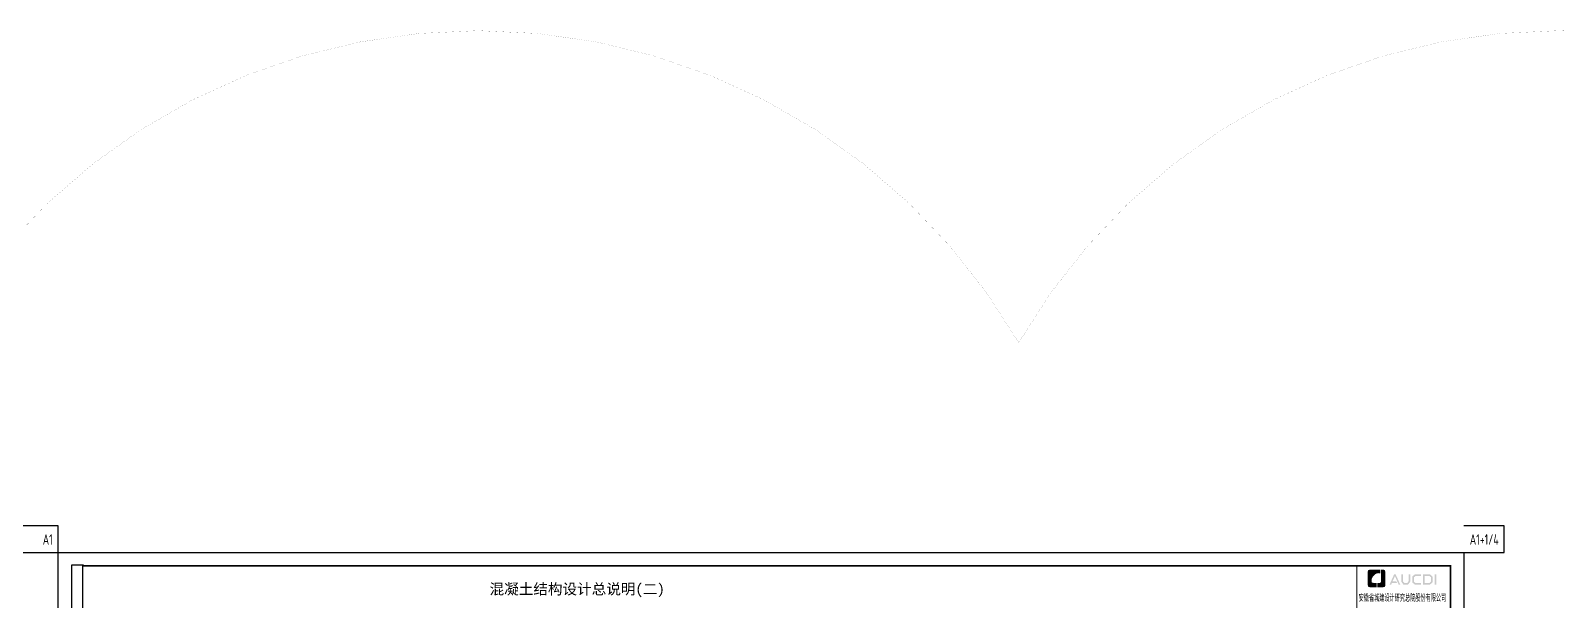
# Model space of a CAD drawing. Extents: x -1712635 to -854203, y -534641 to -21985.
# Drawn here: x -1597617 to -1483251, y -64576 to -21985 of the extents above; entities that cross this region are included whole.
import ezdxf
from ezdxf.enums import TextEntityAlignment as Align

# ---------------------------------------------------------------- set-up
doc = ezdxf.new("R2010")
doc.units = 0
doc.header["$LTSCALE"] = 1000
doc.layers.get('0').update_dxf_attribs({"linetype": 'CONTINUOUS'})
for name, color, linetype in [('C-SHET-TTLB', 11, 'CONTINUOUS'), ('PUB_TITLE', 4, 'CONTINUOUS'), ('S-0-MODIFY', 201, 'CONTINUOUS'), ('S-X详图填充', 252, 'CONTINUOUS'), ('图签文字', 4, 'CONTINUOUS'), ('水平筋标注', 7, 'CONTINUOUS')]:
    doc.layers.add(name, color=color, linetype=linetype)
doc.layers.add('S-1-TEXT', color=7, linetype='CONTINUOUS', lineweight=18)
doc.layers.add('图框', color=9, linetype='CONTINUOUS', lineweight=18)
doc.styles.add('TSSD_REIN', font='tssdeng.shx', dxfattribs={"width": 0.7, "height": 300, "bigfont": 'tssdchn.shx'})
doc.styles.add('建筑图签-1', font='simhei.ttf', dxfattribs={"width": 0.7})
doc.styles.add('黑体', font='simhei.ttf')

# ---------------------------------------------------------------- blocks, each defined once
blk = doc.blocks.new('院标1')
h = blk.add_hatch(color=150)
h.dxf.hatch_style = 1
edge = h.paths.add_edge_path()
edge.add_spline(control_points=[(116373, 648379), (116379, 648379), (116382, 648379), (116391, 648379), (116391, 648379), (116391, 648379), (116616, 648379), (116616, 648379), (116616, 648379), (116616, 648379), (116616, 648054), (116616, 648054), (116616, 648054), (116616, 648054), (116108, 648054), (116108, 648054), (116108, 648054), (116028, 648054), (115963, 648111), (115963, 648199), (115963, 648199), (115963, 648199), (115963, 649215), (115963, 649215), (115963, 649215), (115963, 649295), (116018, 649360), (116108, 649360), (116108, 649360), (116108, 649360), (116897, 649360), (116897, 649360), (116897, 649360), (116897, 649360), (116897, 649080), (116897, 649080), (116897, 649080), (116897, 649080), (116566, 649140), (116356, 648859), (116356, 648859), (116245, 648719), (116240, 648545), (116247, 648466), (116247, 648466), (116254, 648386), (116247, 648466), (116247, 648466), (116247, 648466), (116247, 648466), (116258, 648374), (116373, 648379)], knot_values=[0, 0, 0, 0, 0.0714286, 0.0714286, 0.0714286, 0.1071429, 0.1428571, 0.1428571, 0.1428571, 0.1785714, 0.2142857, 0.2142857, 0.2142857, 0.25, 0.2857143, 0.2857143, 0.2857143, 0.3214286, 0.3571429, 0.3571429, 0.3571429, 0.3928571, 0.4285714, 0.4285714, 0.4285714, 0.4642857, 0.5, 0.5, 0.5, 0.5357143, 0.5714286, 0.5714286, 0.5714286, 0.6071429, 0.6428571, 0.6428571, 0.6428571, 0.6785714, 0.7142857, 0.7142857, 0.7142857, 0.75, 0.7857143, 0.7857143, 0.7857143, 0.8214286, 0.8571429, 0.8571429, 0.8571429, 0.9285714, 1, 1, 1, 1], degree=3, periodic=0)
h = blk.add_hatch(color=150)
h.dxf.hatch_style = 1
edge = h.paths.add_edge_path()
edge.add_spline(control_points=[(117268, 649215), (117268, 649215), (117268, 648199), (117268, 648199), (117268, 648199), (117268, 648114), (117212, 648054), (117123, 648054), (117123, 648054), (117123, 648054), (116663, 648054), (116663, 648054), (116663, 648054), (116663, 648054), (116663, 648379), (116663, 648379), (116663, 648379), (116663, 648379), (116865, 648379), (116865, 648379), (116865, 648379), (116907, 648379), (116941, 648413), (116941, 648455), (116941, 648455), (116941, 648455), (116941, 649360), (116941, 649360), (116941, 649360), (116941, 649360), (117123, 649360), (117123, 649360), (117123, 649360), (117204, 649360), (117268, 649306), (117268, 649215)], knot_values=[0, 0, 0, 0, 0.1, 0.1, 0.1, 0.15, 0.2, 0.2, 0.2, 0.25, 0.3, 0.3, 0.3, 0.35, 0.4, 0.4, 0.4, 0.45, 0.5, 0.5, 0.5, 0.55, 0.6, 0.6, 0.6, 0.65, 0.7, 0.7, 0.7, 0.75, 0.8, 0.8, 0.8, 0.9, 1, 1, 1, 1], degree=3, periodic=0)
blk = doc.blocks.new('20210804.19142487')
at = {"layer": 'PUB_TITLE'}
h = blk.add_hatch(color=147, dxfattribs=at)
h.paths.add_polyline_path([(5834, 56758), (5959, 56758), (5959, 55988), (5834, 55988)])
h.paths.add_polyline_path([(5081, 56642), (5081, 56116), (5441, 56116), (5566, 56223), (5566, 56541), (5445, 56642)], flags=16)
h.paths.add_polyline_path([(4963, 56760), (4963, 55998), (5485, 55998), (5684, 56168), (5684, 56596), (5488, 56760)])
h.paths.add_polyline_path([(4820, 56764), (4820, 56648), (4413, 56648), (4280, 56537), (4280, 56218), (4413, 56115), (4822, 56115), (4822, 55993), (4358, 55993), (4156, 56168), (4156, 56596), (4354, 56764)])
h.paths.add_polyline_path([(3337, 56762), (3458, 56762), (3458, 56251), (3572, 56120), (3782, 56120), (3896, 56251), (3896, 56762), (4010, 56762), (4010, 56214), (3846, 55997), (3508, 55997), (3337, 56216)])
h.paths.add_polyline_path([(2805, 56760), (2922, 56760), (3264, 55996), (3148, 55996), (2867, 56630), (2692, 56242), (2963, 56242), (3024, 56127), (2643, 56127), (2584, 55994), (2461, 55994)])
at = {"layer": '图框', "const_width": 70}
blk.add_lwpolyline([(25, 0), (25, 57400)], dxfattribs=at)
blk.add_blockref('院标1', (-115124, -592249))
at = {"layer": '图签文字', "color": 7, "style": '建筑图签-1', "width": 0.55}
blk.add_text('安徽省城建设计研究总院股份有限公司', height=500, dxfattribs=at).set_placement((153, 54777))

msp = doc.modelspace()

# ---------------------------------------------------------------- linework, layer by layer
at = {"layer": 'C-SHET-TTLB'}
for p, q in [((-1594562.67, -61932.79), (-1594562.67, -119452.79)), ((-1593662.67, -61932.79), (-1594562.67, -61932.79))]:
    msp.add_line(p, q, dxfattribs=at)
msp.add_lwpolyline([(-1490462.67, -60992.79), (-1490462.67, -120392.79), (-1595562.67, -120392.79), (-1595562.67, -60992.79)], close=True, dxfattribs=at)
at = {"layer": 'C-SHET-TTLB', "const_width": 120}
msp.add_lwpolyline([(-1593722.67, -61992.79), (-1491462.67, -61992.79), (-1491462.67, -119392.79), (-1593722.67, -119392.79)], close=True, dxfattribs=at)
at = {"layer": 'S-0-MODIFY'}
for points in [[(-1598562.67, -60992.79), (-1595562.67, -60992.79), (-1595562.67, -58992.79), (-1598562.67, -58992.79)], [(-1490462.67, -60992.79), (-1487462.67, -60992.79), (-1487462.67, -58992.79), (-1490462.67, -58992.79)]]:
    msp.add_lwpolyline(points, dxfattribs=at)
at = {"layer": 'S-X详图填充', "color": 2, "const_width": 5}
msp.add_lwpolyline([(-1685356.54, -45313.6, -0.577350269), (-1604552.52, -45313.6, -0.577350269), (-1523748.51, -45313.6, -0.577350269), (-1442944.49, -45313.6, -0.577350269), (-1362140.48, -45313.6, -0.577350269), (-1281336.46, -45313.6, -0.577350269), (-1281336.46, -126117.61, -0.577350269), (-1281336.46, -206921.63, -0.577350269), (-1281336.46, -287725.64, -0.577350269), (-1281336.46, -368529.66, -0.577350269), (-1281336.46, -449333.67, -0.577350269), (-1362140.48, -449333.67, -0.577350269), (-1442944.49, -449333.67, -0.577350269), (-1523748.51, -449333.67, -0.577350269), (-1604552.52, -449333.67, -0.577350269), (-1685356.54, -449333.67, -0.577350269), (-1685356.54, -368529.66, -0.577350269), (-1685356.54, -287725.64, -0.577350269), (-1685356.54, -206921.63, -0.577350269), (-1685356.54, -126117.61, -0.577350269), (-1685356.54, -45313.6, -0.577350269), (-1685356.54, -45313.6, -0.577350269)], format="xyb", dxfattribs=at)
at = {"layer": '图框', "const_width": 70}
msp.add_lwpolyline([(-1498462.67, -119392.79), (-1498462.67, -61992.79)], dxfattribs=at)

# ---------------------------------------------------------------- block references
at = {"layer": '水平筋标注'}
msp.add_blockref('20210804.19142487', (-1498487.82, -119392.79), dxfattribs=at)

# ---------------------------------------------------------------- texts
at = {"layer": 'S-0-MODIFY', "style": 'TSSD_REIN', "width": 0.7}
for s, p in [('A1', (-1595961.78, -60421.34)), ('A1+1/4', (-1487861.78, -60421.34))]:
    msp.add_text(s, height=800, dxfattribs=at).set_placement(p, align=Align.RIGHT)
at = {"layer": 'S-1-TEXT', "style": '黑体'}
msp.add_text('混凝土结构设计总说明(二)', height=800, dxfattribs=at).set_placement((-1563306.36, -64125.05))

doc.saveas('drawing.dxf')
